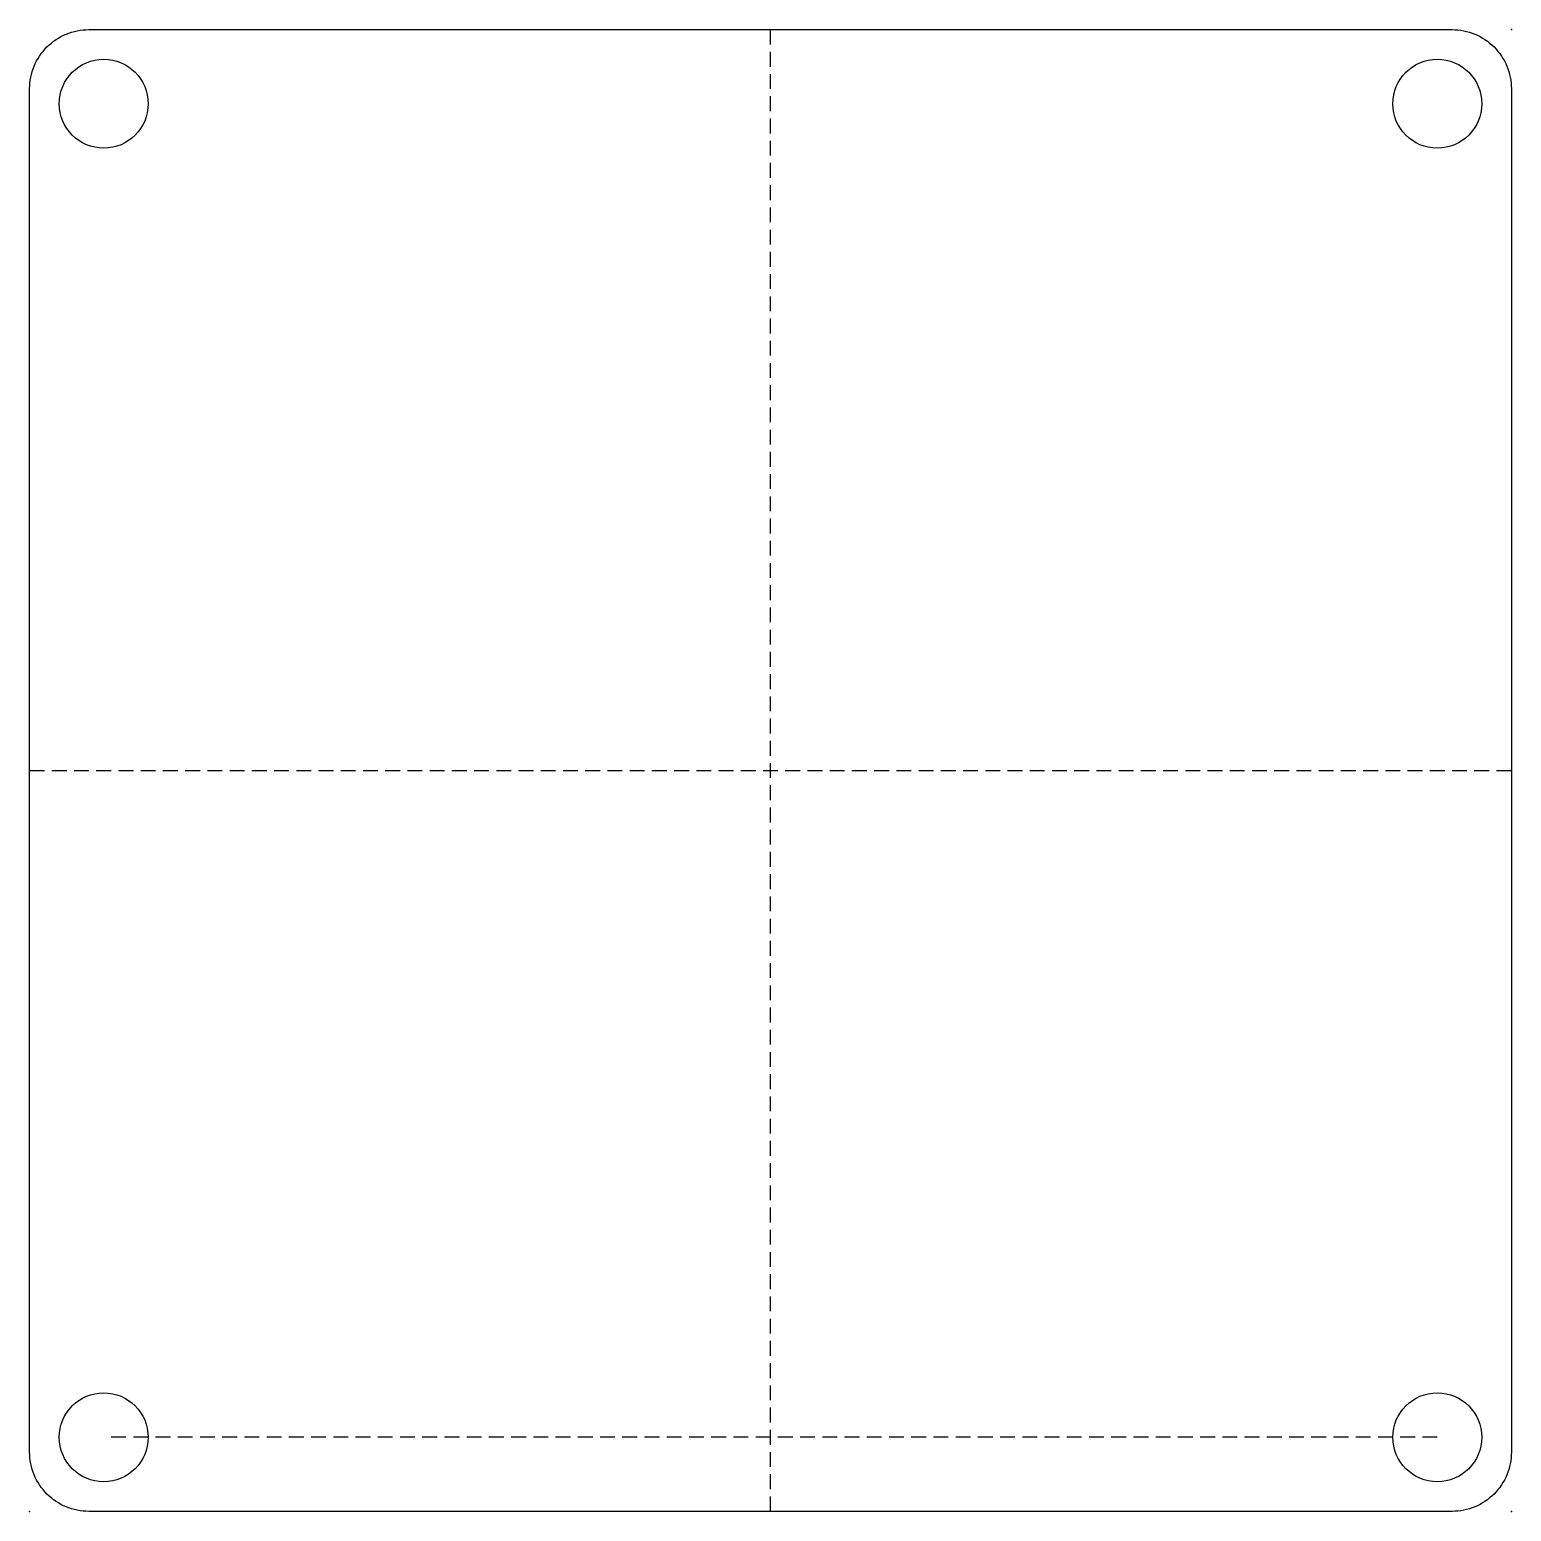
# Model space of a CAD drawing. Header units: millimetres. Extents: x -50 to 0, y 0 to 50.
import ezdxf

# ---------------------------------------------------------------- set-up
doc = ezdxf.new("R2010")
doc.units = ezdxf.units.MM
doc.linetypes.add('DASHED', pattern=[0.75, 0.5, -0.25])
doc.layers.get('0').update_dxf_attribs({"linetype": 'CONTINUOUS'})

msp = doc.modelspace()

# ---------------------------------------------------------------- linework, layer by layer
at = {"linetype": 'DASHED'}
for p, q in [((-25, 0), (-25, 50)), ((-50, 25), (0, 25)), ((-2.5, 2.5), (-47.5, 2.5)), ((-25, 0), (-25, 2.5))]:
    msp.add_line(p, q, dxfattribs=at)
msp.add_lwpolyline([(-2, 0), (-48, 0, -0.414214), (-50, 2), (-50, 48, -0.414214), (-48, 50), (-2, 50, -0.414214), (0, 48), (0, 2, -0.414214)], format="xyb", close=True)
for centre in [(-2.5, 47.5), (-47.5, 47.5), (-47.5, 2.5), (-2.5, 2.5)]:
    msp.add_circle(centre, 1.5)
for p in [(0, 50), (-50, 0), (0, 0), (0, 0)]:
    msp.add_point(p)

doc.saveas('drawing.dxf')
